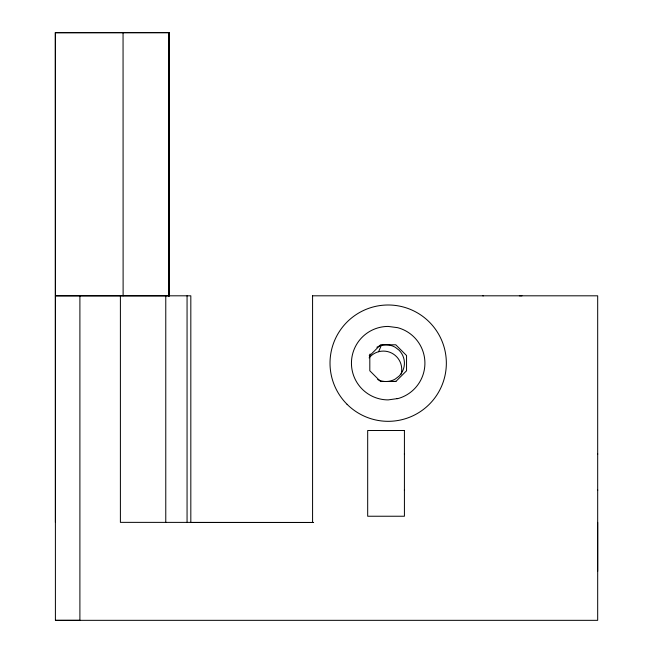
<?xml version="1.0" encoding="UTF-8"?>
<svg xmlns="http://www.w3.org/2000/svg" width="653" height="653" viewBox="0 0 653 653"><rect width="100%" height="100%" fill="white"/><g stroke="black" fill="none" stroke-linecap="round" stroke-linejoin="round"><path stroke-width="0.98" d="M55.399 522.359L55.317 32.666L169.045 32.666L169.054 295.882M120.397 295.809L120.397 522.359L313.579 522.449M165.772 522.359L165.772 295.809M187.06 522.359L187.06 295.809M190.823 522.359L190.823 295.809L55.407 295.809L169.021 295.809L169.013 32.65L169.013 296.38M312.575 522.359L312.575 295.809M404.419 490.444L404.419 489.823M404.419 454.333L404.419 453.704M597.683 571.342L597.683 522.359M597.683 490.444L597.683 489.823M597.683 454.333L597.683 453.704M378.618 351.722L381.295 345.421M395.791 381.532L406.55 370.773L406.55 355.55L395.791 344.792L380.568 344.792L369.81 355.55L369.81 370.773L380.568 381.532L395.914 381.401L390.804 381.532M55.374 32.674L55.407 620.35L79.895 620.334L79.895 295.809M55.342 32.723L169.013 32.65M482.787 295.809L483.457 295.809M519.355 295.809L521.976 295.809M312.575 295.809L597.683 295.809L597.683 620.334L55.423 620.334M190.39 522.506L313.603 522.498M123.058 32.723L123.115 295.809M377.703 379.524A18.366 18.366 0 0 0 395.228 379.067L399.04 376.152A18.366 18.366 0 0 0 399.04 350.171L395.228 347.257A18.366 18.366 0 0 0 376.863 347.257M369.263 355.689A18.366 18.366 0 0 1 370.137 353.975M369.1 357.901A18.366 18.366 0 0 1 401.113 374.218M397.04 398.648L388.176 399.897A36.739 36.739 0 0 1 351.445 363.166A36.739 36.739 0 0 1 388.176 326.427L397.685 327.675A36.739 36.739 0 0 1 397.685 398.648L397.04 398.648M404.419 430.515L367.68 430.515L367.68 516.237L404.419 516.237L404.419 430.515M347.053 404.289A58.166 58.166 0 0 0 444.366 378.218A58.166 58.166 0 0 0 373.124 306.975A58.166 58.166 0 0 0 347.053 404.289"/></g></svg>
